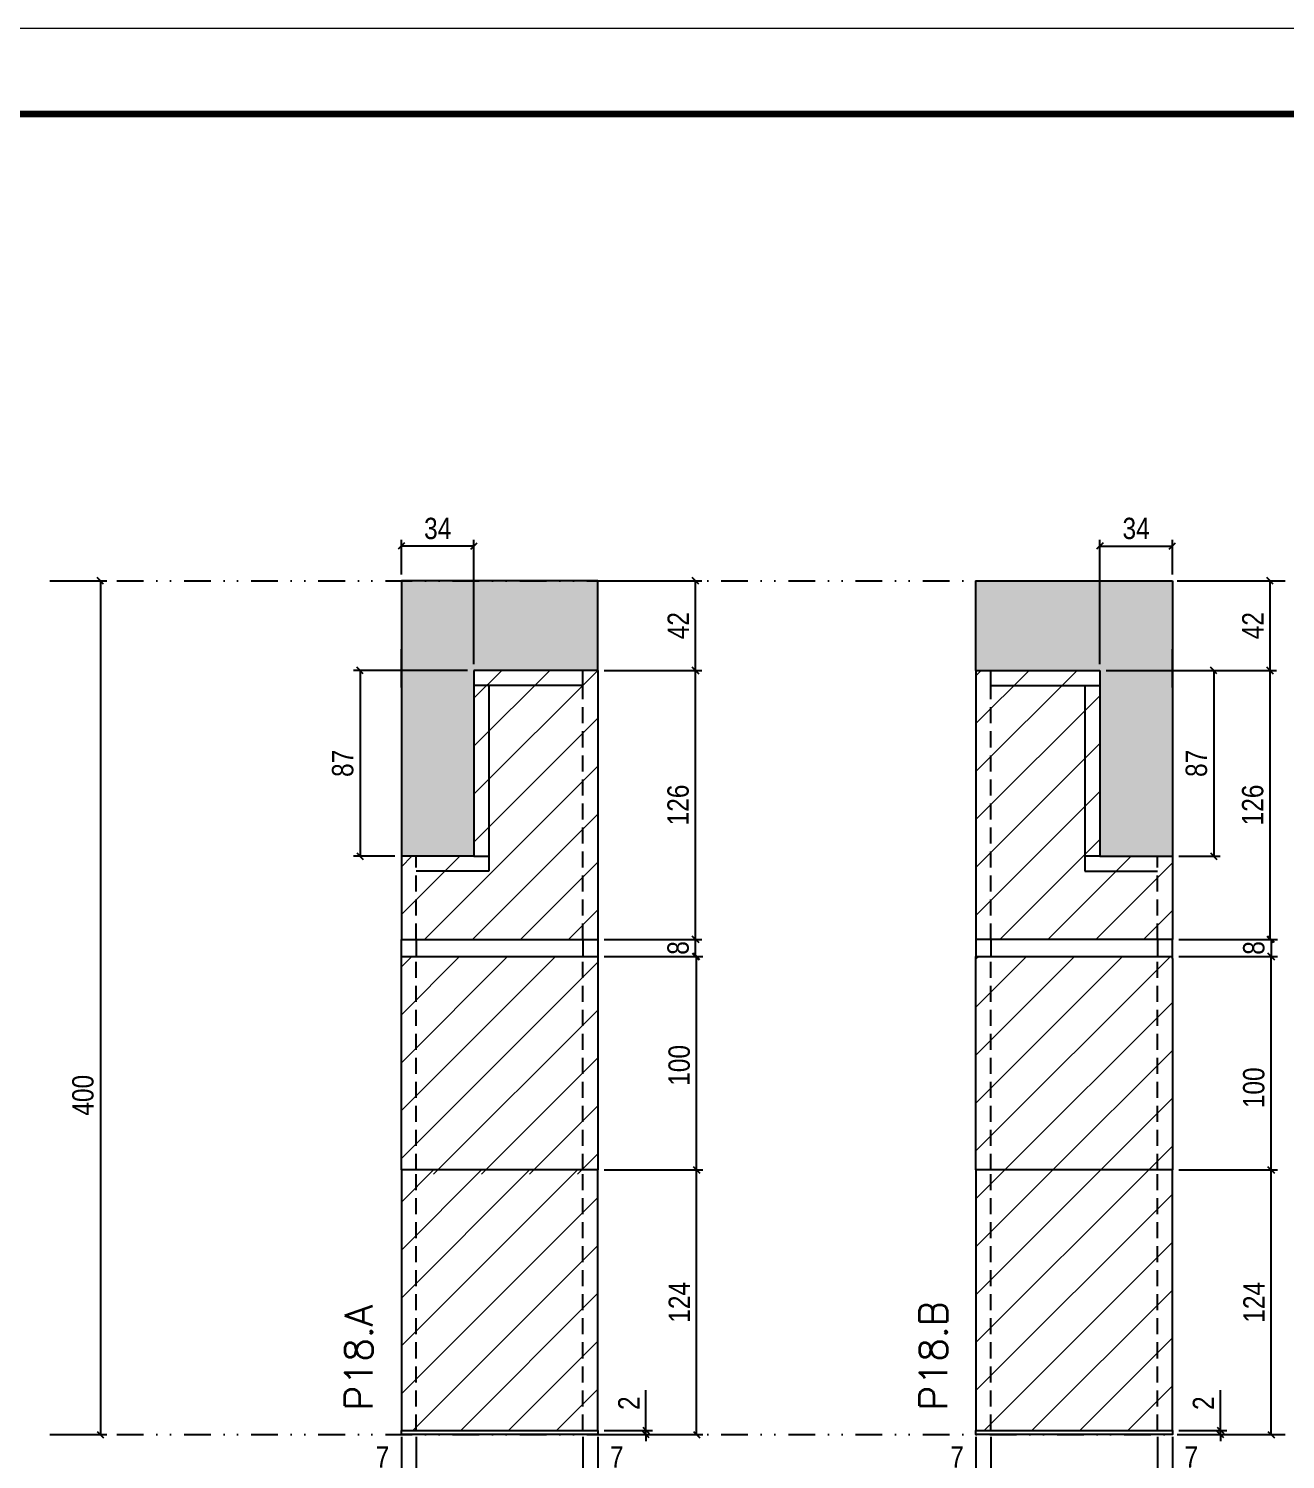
# Model space of a CAD drawing. Extents: x 28748 to 35002, y 14885 to 43501.
# Drawn here: x 29146 to 29735, y 34790 to 35461 of the extents above; entities that cross this region are included whole.
import ezdxf

# ---------------------------------------------------------------- set-up
doc = ezdxf.new("R2010")
doc.units = 0
for name, pattern in [('DASHED', [0.75, 0.5, -0.25]), ('DIVIDE2', [0.625, 0.25, -0.125, 0, -0.125, 0, -0.125]), ('HIDDEN', [0.375, 0.25, -0.125])]:
    doc.linetypes.add(name, pattern=pattern)
for name, color, linetype in [('COTA', 241, 'Continuous'), ('Nível', 160, 'Continuous'), ('Painéis', 200, 'Continuous'), ('SARR_2.2x7', 40, 'Continuous'), ('Sarrafo de Pressão', 42, 'HIDDEN')]:
    doc.layers.add(name, color=color, linetype=linetype)
for name, color, linetype, lineweight in [('Folhas', 255, 'Continuous', 9), ('Hachura', 251, 'Continuous', 9), ('SARRAFO DE PRESSAO', 251, 'DASHED', 9), ('Texto Seção', 7, 'Continuous', 15)]:
    doc.layers.add(name, color=color, linetype=linetype, lineweight=lineweight)
doc.styles.add('COTA TECNICA', font='techl___.ttf', dxfattribs={"height": 10})
doc.styles.add('COTA TECNICA-50', font='techl___.ttf', dxfattribs={"height": 10})
doc.styles.add('REGUA-120', font='ROMANS.shx', dxfattribs={"height": 15})
doc.dimstyles.new('COTA PAINEL-50', dxfattribs={"dimtxt": 10, "dimasz": 3, "dimexe": 3, "dimexo": 3, "dimgap": 3, "dimtad": 1, "dimdec": 1, "dimzin": 12, "dimdsep": 46, "dimtxsty": 'COTA TECNICA-50', "dimblk1": 'OBLIQUE', "dimblk2": 'OBLIQUE', "dimsah": 1, "dimcen": 0.9, "dimclrd": 4, "dimclre": 4, "dimclrt": 240, "dimadec": 1, "dimazin": 3, "dimtfac": 1, "dimtdec": 1, "dimtmove": 0, "dimatfit": 3, "dimfxl": 1, "dimtolj": 1, "dimtzin": 12, "dimarcsym": 0})
doc.dimstyles.new('PAINEL', dxfattribs={"dimtxt": 10, "dimasz": 3, "dimexe": 3, "dimexo": 3, "dimgap": 3, "dimtad": 1, "dimdec": 1, "dimzin": 12, "dimdsep": 46, "dimtxsty": 'COTA TECNICA', "dimblk1": 'OBLIQUE', "dimblk2": 'OBLIQUE', "dimsah": 1, "dimcen": 0.9, "dimclrd": 4, "dimclre": 4, "dimclrt": 240, "dimadec": 1, "dimazin": 3, "dimtfac": 1, "dimtdec": 1, "dimtmove": 0, "dimatfit": 3, "dimfxl": 1, "dimtolj": 1, "dimtzin": 12, "dimarcsym": 0})
pattern_1 = [(45, (-46.779, 0), (-11.22532, 11.22532), [])]

# ---------------------------------------------------------------- blocks, each defined once
blk = doc.blocks.new('9999999999')
at = {"layer": 'Folhas'}
blk.add_lwpolyline([(98138.98, 34190.21), (99623.98, 34190.21), (99623.98, 35240.21), (98138.98, 35240.21)], close=True, dxfattribs=at)
at = {"layer": 'Folhas', "color": 30, "const_width": 3}
blk.add_lwpolyline([(98213.98, 34230.21), (99583.98, 34230.21), (99583.98, 35200.21), (98213.98, 35200.21)], close=True, dxfattribs=at)
blk = doc.blocks.new('_Oblique')
at = {"color": 0, "linetype": 'ByBlock', "lineweight": -2}
blk.add_line((-0.5, -0.5), (0.5, 0.5), dxfattribs=at)
blk = doc.blocks.new('*D1622')
at = {"layer": 'COTA', "color": 4, "linetype": 'ByBlock', "lineweight": -2, "transparency": 16777216}
for p, q in [((29159, 35202), (29182.72, 35202)), ((29179.72, 35202), (29179.72, 34802)), ((29159, 34802), (29182.72, 34802))]:
    blk.add_line(p, q, dxfattribs=at)
at = {"layer": 'Defpoints', "color": 0, "linetype": 'ByBlock', "transparency": 16777216}
for p in [(29156, 35202), (29156, 34802), (29179.72, 34802)]:
    blk.add_point(p, dxfattribs=at)
at = {"layer": 'COTA', "color": 4, "linetype": 'ByBlock', "lineweight": -2, "transparency": 16777216, "xscale": 3, "yscale": 3, "zscale": 3}
for p, rotation in [((29179.72, 35202), 90), ((29179.72, 34802), 270)]:
    blk.add_blockref('_Oblique', p, dxfattribs=dict(at, rotation=rotation))
at = {"layer": 'COTA', "color": 240, "linetype": 'ByBlock', "transparency": 16777216, "insert": (29171.61, 34961), "char_height": 10, "attachment_point": 5, "rotation": 90, "style": 'COTA TECNICA'}
blk.add_mtext('\\A1;400', dxfattribs=at)
blk = doc.blocks.new('*D620')
at = {"layer": 'COTA', "color": 4, "lineweight": -2, "transparency": 16777216}
for p, q in [((29320.7, 34801), (29320.7, 34746.83)), ((29412.7, 34801), (29412.7, 34746.83)), ((29320.7, 34749.83), (29412.7, 34749.83))]:
    blk.add_line(p, q, dxfattribs=at)
at = {"layer": 'Defpoints', "color": 0, "transparency": 16777216}
for p in [(29320.7, 34804), (29412.7, 34804), (29412.7, 34749.83)]:
    blk.add_point(p, dxfattribs=at)
at = {"layer": 'COTA', "color": 4, "lineweight": -2, "transparency": 16777216, "xscale": 3, "yscale": 3, "zscale": 3, "rotation": 180}
blk.add_blockref('_Oblique', (29320.7, 34749.83), dxfattribs=at)
at = {"layer": 'COTA', "color": 4, "lineweight": -2, "transparency": 16777216, "xscale": 3, "yscale": 3, "zscale": 3}
blk.add_blockref('_Oblique', (29412.7, 34749.83), dxfattribs=at)
at = {"layer": 'COTA', "color": 240, "transparency": 16777216, "insert": (29366.7, 34757.91), "char_height": 10, "attachment_point": 5, "style": 'COTA TECNICA'}
blk.add_mtext('\\A1;92', dxfattribs=at)
blk = doc.blocks.new('*D621')
at = {"layer": 'COTA', "color": 4, "lineweight": -2, "transparency": 16777216}
for p, q in [((29415.7, 34926), (29461.94, 34926)), ((29458.94, 34802), (29458.94, 34926)), ((29415.7, 34802), (29461.94, 34802))]:
    blk.add_line(p, q, dxfattribs=at)
at = {"layer": 'Defpoints', "color": 0, "transparency": 16777216}
for p in [(29412.7, 34926), (29458.94, 34926), (29412.7, 34802)]:
    blk.add_point(p, dxfattribs=at)
at = {"layer": 'COTA', "color": 4, "lineweight": -2, "transparency": 16777216, "xscale": 3, "yscale": 3, "zscale": 3}
for p, rotation in [((29458.94, 34926), 90), ((29458.94, 34802), 270)]:
    blk.add_blockref('_Oblique', p, dxfattribs=dict(at, rotation=rotation))
at = {"layer": 'COTA', "color": 240, "transparency": 16777216, "insert": (29450.87, 34864), "char_height": 10, "attachment_point": 5, "rotation": 90, "style": 'COTA TECNICA-50'}
blk.add_mtext('\\A1;124', dxfattribs=at)
blk = doc.blocks.new('*D622')
at = {"layer": 'COTA', "color": 4, "lineweight": -2, "transparency": 16777216}
for p, q in [((29435.23, 34804), (29435.23, 34822.8)), ((29415.7, 34804), (29438.23, 34804)), ((29435.23, 34802), (29435.23, 34804)), ((29415.7, 34802), (29438.23, 34802)), ((29435.23, 34802), (29435.23, 34799))]:
    blk.add_line(p, q, dxfattribs=at)
at = {"layer": 'Defpoints', "color": 0, "transparency": 16777216}
for p in [(29412.7, 34804), (29412.7, 34802), (29435.23, 34802)]:
    blk.add_point(p, dxfattribs=at)
at = {"layer": 'COTA', "color": 4, "lineweight": -2, "transparency": 16777216, "xscale": 3, "yscale": 3, "zscale": 3}
for p, rotation in [((29435.23, 34804), 270), ((29435.23, 34802), 90)]:
    blk.add_blockref('_Oblique', p, dxfattribs=dict(at, rotation=rotation))
at = {"layer": 'COTA', "color": 240, "transparency": 16777216, "insert": (29427.23, 34816.75), "char_height": 10, "attachment_point": 5, "rotation": 90, "style": 'COTA TECNICA-50'}
blk.add_mtext('\\A1;2', dxfattribs=at)
blk = doc.blocks.new('*D623')
at = {"layer": 'COTA', "color": 4, "lineweight": -2, "transparency": 16777216}
for p, q in [((29320.7, 34799), (29320.7, 34780.49)), ((29327.7, 34801), (29327.7, 34780.49)), ((29320.7, 34783.49), (29305.97, 34783.49)), ((29327.7, 34783.49), (29320.7, 34783.49))]:
    blk.add_line(p, q, dxfattribs=at)
at = {"layer": 'Defpoints', "color": 0, "transparency": 16777216}
for p in [(29327.7, 34804), (29320.7, 34802), (29320.7, 34783.49)]:
    blk.add_point(p, dxfattribs=at)
at = {"layer": 'COTA', "color": 4, "lineweight": -2, "transparency": 16777216, "xscale": 3, "yscale": 3, "zscale": 3, "rotation": 180}
blk.add_blockref('_Oblique', (29320.7, 34783.49), dxfattribs=at)
at = {"layer": 'COTA', "color": 4, "lineweight": -2, "transparency": 16777216, "xscale": 3, "yscale": 3, "zscale": 3}
blk.add_blockref('_Oblique', (29327.7, 34783.49), dxfattribs=at)
at = {"layer": 'COTA', "color": 240, "transparency": 16777216, "insert": (29311.84, 34791.56), "char_height": 10, "attachment_point": 5, "style": 'COTA TECNICA-50'}
blk.add_mtext('\\A1;7', dxfattribs=at)
blk = doc.blocks.new('*D624')
at = {"layer": 'COTA', "color": 4, "lineweight": -2, "transparency": 16777216}
for p, q in [((29405.7, 34801), (29405.7, 34780.49)), ((29412.7, 34799), (29412.7, 34780.49)), ((29405.7, 34783.49), (29412.7, 34783.49)), ((29412.7, 34783.49), (29427.43, 34783.49))]:
    blk.add_line(p, q, dxfattribs=at)
at = {"layer": 'Defpoints', "color": 0, "transparency": 16777216}
for p in [(29405.7, 34804), (29412.7, 34802), (29412.7, 34783.49)]:
    blk.add_point(p, dxfattribs=at)
at = {"layer": 'COTA', "color": 4, "lineweight": -2, "transparency": 16777216, "xscale": 3, "yscale": 3, "zscale": 3, "rotation": 180}
blk.add_blockref('_Oblique', (29405.7, 34783.49), dxfattribs=at)
at = {"layer": 'COTA', "color": 4, "lineweight": -2, "transparency": 16777216, "xscale": 3, "yscale": 3, "zscale": 3}
blk.add_blockref('_Oblique', (29412.7, 34783.49), dxfattribs=at)
at = {"layer": 'COTA', "color": 240, "transparency": 16777216, "insert": (29421.57, 34791.56), "char_height": 10, "attachment_point": 5, "style": 'COTA TECNICA-50'}
blk.add_mtext('\\A1;7', dxfattribs=at)
blk = doc.blocks.new('*D1619')
at = {"layer": 'COTA', "color": 4, "linetype": 'ByBlock', "lineweight": -2, "transparency": 16777216}
for p, q in [((29415.7, 35026), (29461.94, 35026)), ((29458.94, 34926), (29458.94, 35026)), ((29415.7, 34926), (29461.94, 34926))]:
    blk.add_line(p, q, dxfattribs=at)
at = {"layer": 'Defpoints', "color": 0, "linetype": 'ByBlock', "transparency": 16777216}
for p in [(29412.7, 35026), (29458.94, 35026), (29412.7, 34926)]:
    blk.add_point(p, dxfattribs=at)
at = {"layer": 'COTA', "color": 4, "linetype": 'ByBlock', "lineweight": -2, "transparency": 16777216, "xscale": 3, "yscale": 3, "zscale": 3}
for p, rotation in [((29458.94, 35026), 90), ((29458.94, 34926), 270)]:
    blk.add_blockref('_Oblique', p, dxfattribs=dict(at, rotation=rotation))
at = {"layer": 'COTA', "color": 240, "linetype": 'ByBlock', "transparency": 16777216, "insert": (29450.84, 34975), "char_height": 10, "attachment_point": 5, "rotation": 90, "style": 'COTA TECNICA'}
blk.add_mtext('\\A1;100', dxfattribs=at)
blk = doc.blocks.new('*D601')
at = {"layer": 'COTA', "color": 4, "lineweight": -2, "transparency": 16777216}
for p, q in [((29589.79, 34801), (29589.79, 34746.83)), ((29681.79, 34801), (29681.79, 34746.83)), ((29589.79, 34749.83), (29681.79, 34749.83))]:
    blk.add_line(p, q, dxfattribs=at)
at = {"layer": 'Defpoints', "color": 0, "transparency": 16777216}
for p in [(29589.79, 34804), (29681.79, 34804), (29681.79, 34749.83)]:
    blk.add_point(p, dxfattribs=at)
at = {"layer": 'COTA', "color": 4, "lineweight": -2, "transparency": 16777216, "xscale": 3, "yscale": 3, "zscale": 3, "rotation": 180}
blk.add_blockref('_Oblique', (29589.79, 34749.83), dxfattribs=at)
at = {"layer": 'COTA', "color": 4, "lineweight": -2, "transparency": 16777216, "xscale": 3, "yscale": 3, "zscale": 3}
blk.add_blockref('_Oblique', (29681.79, 34749.83), dxfattribs=at)
at = {"layer": 'COTA', "color": 240, "transparency": 16777216, "insert": (29635.79, 34757.91), "char_height": 10, "attachment_point": 5, "style": 'COTA TECNICA'}
blk.add_mtext('\\A1;92', dxfattribs=at)
blk = doc.blocks.new('*D602')
at = {"layer": 'COTA', "color": 4, "lineweight": -2, "transparency": 16777216}
for p, q in [((29684.79, 34926), (29731.03, 34926)), ((29728.03, 34802), (29728.03, 34926)), ((29684.79, 34802), (29731.03, 34802))]:
    blk.add_line(p, q, dxfattribs=at)
at = {"layer": 'Defpoints', "color": 0, "transparency": 16777216}
for p in [(29681.79, 34926), (29728.03, 34926), (29681.79, 34802)]:
    blk.add_point(p, dxfattribs=at)
at = {"layer": 'COTA', "color": 4, "lineweight": -2, "transparency": 16777216, "xscale": 3, "yscale": 3, "zscale": 3}
for p, rotation in [((29728.03, 34926), 90), ((29728.03, 34802), 270)]:
    blk.add_blockref('_Oblique', p, dxfattribs=dict(at, rotation=rotation))
at = {"layer": 'COTA', "color": 240, "transparency": 16777216, "insert": (29719.96, 34864), "char_height": 10, "attachment_point": 5, "rotation": 90, "style": 'COTA TECNICA-50'}
blk.add_mtext('\\A1;124', dxfattribs=at)
blk = doc.blocks.new('*D603')
at = {"layer": 'COTA', "color": 4, "lineweight": -2, "transparency": 16777216}
for p, q in [((29704.32, 34804), (29704.32, 34822.8)), ((29684.79, 34804), (29707.32, 34804)), ((29704.32, 34802), (29704.32, 34804)), ((29684.79, 34802), (29707.32, 34802)), ((29704.32, 34802), (29704.32, 34799))]:
    blk.add_line(p, q, dxfattribs=at)
at = {"layer": 'Defpoints', "color": 0, "transparency": 16777216}
for p in [(29681.79, 34804), (29681.79, 34802), (29704.32, 34802)]:
    blk.add_point(p, dxfattribs=at)
at = {"layer": 'COTA', "color": 4, "lineweight": -2, "transparency": 16777216, "xscale": 3, "yscale": 3, "zscale": 3}
for p, rotation in [((29704.32, 34804), 270), ((29704.32, 34802), 90)]:
    blk.add_blockref('_Oblique', p, dxfattribs=dict(at, rotation=rotation))
at = {"layer": 'COTA', "color": 240, "transparency": 16777216, "insert": (29696.32, 34816.75), "char_height": 10, "attachment_point": 5, "rotation": 90, "style": 'COTA TECNICA-50'}
blk.add_mtext('\\A1;2', dxfattribs=at)
blk = doc.blocks.new('*D604')
at = {"layer": 'COTA', "color": 4, "lineweight": -2, "transparency": 16777216}
for p, q in [((29589.79, 34799), (29589.79, 34780.49)), ((29596.79, 34801), (29596.79, 34780.49)), ((29589.79, 34783.49), (29575.06, 34783.49)), ((29596.79, 34783.49), (29589.79, 34783.49))]:
    blk.add_line(p, q, dxfattribs=at)
at = {"layer": 'Defpoints', "color": 0, "transparency": 16777216}
for p in [(29596.79, 34804), (29589.79, 34802), (29589.79, 34783.49)]:
    blk.add_point(p, dxfattribs=at)
at = {"layer": 'COTA', "color": 4, "lineweight": -2, "transparency": 16777216, "xscale": 3, "yscale": 3, "zscale": 3, "rotation": 180}
blk.add_blockref('_Oblique', (29589.79, 34783.49), dxfattribs=at)
at = {"layer": 'COTA', "color": 4, "lineweight": -2, "transparency": 16777216, "xscale": 3, "yscale": 3, "zscale": 3}
blk.add_blockref('_Oblique', (29596.79, 34783.49), dxfattribs=at)
at = {"layer": 'COTA', "color": 240, "transparency": 16777216, "insert": (29580.93, 34791.56), "char_height": 10, "attachment_point": 5, "style": 'COTA TECNICA-50'}
blk.add_mtext('\\A1;7', dxfattribs=at)
blk = doc.blocks.new('*D605')
at = {"layer": 'COTA', "color": 4, "lineweight": -2, "transparency": 16777216}
for p, q in [((29674.79, 34801), (29674.79, 34780.49)), ((29681.79, 34799), (29681.79, 34780.49)), ((29674.79, 34783.49), (29681.79, 34783.49)), ((29681.79, 34783.49), (29696.53, 34783.49))]:
    blk.add_line(p, q, dxfattribs=at)
at = {"layer": 'Defpoints', "color": 0, "transparency": 16777216}
for p in [(29674.79, 34804), (29681.79, 34802), (29681.79, 34783.49)]:
    blk.add_point(p, dxfattribs=at)
at = {"layer": 'COTA', "color": 4, "lineweight": -2, "transparency": 16777216, "xscale": 3, "yscale": 3, "zscale": 3, "rotation": 180}
blk.add_blockref('_Oblique', (29674.79, 34783.49), dxfattribs=at)
at = {"layer": 'COTA', "color": 4, "lineweight": -2, "transparency": 16777216, "xscale": 3, "yscale": 3, "zscale": 3}
blk.add_blockref('_Oblique', (29681.79, 34783.49), dxfattribs=at)
at = {"layer": 'COTA', "color": 240, "transparency": 16777216, "insert": (29690.66, 34791.56), "char_height": 10, "attachment_point": 5, "style": 'COTA TECNICA-50'}
blk.add_mtext('\\A1;7', dxfattribs=at)
blk = doc.blocks.new('*D1620')
at = {"layer": 'COTA', "color": 4, "linetype": 'ByBlock', "lineweight": -2, "transparency": 16777216}
for p, q in [((29684.79, 35026), (29731.03, 35026)), ((29728.03, 34926), (29728.03, 35026)), ((29684.79, 34926), (29731.03, 34926))]:
    blk.add_line(p, q, dxfattribs=at)
at = {"layer": 'Defpoints', "color": 0, "linetype": 'ByBlock', "transparency": 16777216}
for p in [(29681.79, 35026), (29728.03, 35026), (29681.79, 34926)]:
    blk.add_point(p, dxfattribs=at)
at = {"layer": 'COTA', "color": 4, "linetype": 'ByBlock', "lineweight": -2, "transparency": 16777216, "xscale": 3, "yscale": 3, "zscale": 3}
for p, rotation in [((29728.03, 35026), 90), ((29728.03, 34926), 270)]:
    blk.add_blockref('_Oblique', p, dxfattribs=dict(at, rotation=rotation))
at = {"layer": 'COTA', "color": 240, "linetype": 'ByBlock', "transparency": 16777216, "insert": (29719.93, 34964.5), "char_height": 10, "attachment_point": 5, "rotation": 90, "style": 'COTA TECNICA'}
blk.add_mtext('\\A1;100', dxfattribs=at)
blk = doc.blocks.new('*D2238')
at = {"layer": 'COTA', "color": 4, "lineweight": -2, "transparency": 16777216}
for p, q in [((29415.7, 35160), (29461.43, 35160)), ((29458.43, 35034), (29458.43, 35160)), ((29415.7, 35034), (29461.43, 35034))]:
    blk.add_line(p, q, dxfattribs=at)
at = {"layer": 'Defpoints', "color": 0, "transparency": 16777216}
for p in [(29412.7, 35160), (29458.43, 35160), (29412.7, 35034)]:
    blk.add_point(p, dxfattribs=at)
at = {"layer": 'COTA', "color": 4, "lineweight": -2, "transparency": 16777216, "xscale": 3, "yscale": 3, "zscale": 3}
for p, rotation in [((29458.43, 35160), 90), ((29458.43, 35034), 270)]:
    blk.add_blockref('_Oblique', p, dxfattribs=dict(at, rotation=rotation))
at = {"layer": 'COTA', "color": 240, "transparency": 16777216, "insert": (29450.33, 35097), "char_height": 10, "attachment_point": 5, "rotation": 90, "style": 'COTA TECNICA'}
blk.add_mtext('\\A1;126', dxfattribs=at)
blk = doc.blocks.new('*D2239')
at = {"layer": 'COTA', "color": 4, "lineweight": -2, "transparency": 16777216}
for p, q in [((29351.7, 35160), (29298.35, 35160)), ((29301.35, 35160), (29301.35, 35073)), ((29317.7, 35073), (29298.35, 35073))]:
    blk.add_line(p, q, dxfattribs=at)
at = {"layer": 'Defpoints', "color": 0, "transparency": 16777216}
for p in [(29354.7, 35160), (29301.35, 35073), (29320.7, 35073)]:
    blk.add_point(p, dxfattribs=at)
at = {"layer": 'COTA', "color": 4, "lineweight": -2, "transparency": 16777216, "xscale": 3, "yscale": 3, "zscale": 3}
for p, rotation in [((29301.35, 35160), 90), ((29301.35, 35073), 270)]:
    blk.add_blockref('_Oblique', p, dxfattribs=dict(at, rotation=rotation))
at = {"layer": 'COTA', "color": 240, "transparency": 16777216, "insert": (29293.26, 35116.5), "char_height": 10, "attachment_point": 5, "rotation": 90, "style": 'COTA TECNICA'}
blk.add_mtext('\\A1;87', dxfattribs=at)
blk = doc.blocks.new('*D2240')
at = {"layer": 'COTA', "color": 4, "lineweight": -2, "transparency": 16777216}
for p, q in [((29320.7, 35205), (29320.7, 35221.28)), ((29354.7, 35218.28), (29320.7, 35218.28)), ((29354.7, 35163), (29354.7, 35221.28))]:
    blk.add_line(p, q, dxfattribs=at)
at = {"layer": 'Defpoints', "color": 0, "transparency": 16777216}
for p in [(29320.7, 35218.28), (29320.7, 35202), (29354.7, 35160)]:
    blk.add_point(p, dxfattribs=at)
at = {"layer": 'COTA', "color": 4, "lineweight": -2, "transparency": 16777216, "xscale": 3, "yscale": 3, "zscale": 3, "rotation": 180}
blk.add_blockref('_Oblique', (29320.7, 35218.28), dxfattribs=at)
at = {"layer": 'COTA', "color": 4, "lineweight": -2, "transparency": 16777216, "xscale": 3, "yscale": 3, "zscale": 3}
blk.add_blockref('_Oblique', (29354.7, 35218.28), dxfattribs=at)
at = {"layer": 'COTA', "color": 240, "transparency": 16777216, "insert": (29337.7, 35226.49), "char_height": 10, "attachment_point": 5, "style": 'COTA TECNICA'}
blk.add_mtext('\\A1;34', dxfattribs=at)
blk = doc.blocks.new('*D2237')
at = {"layer": 'COTA', "color": 4, "lineweight": -2, "transparency": 16777216}
for p, q in [((29415.7, 35202), (29461.43, 35202)), ((29458.43, 35160), (29458.43, 35202)), ((29415.7, 35160), (29461.43, 35160))]:
    blk.add_line(p, q, dxfattribs=at)
at = {"layer": 'Defpoints', "color": 0, "transparency": 16777216}
for p in [(29412.7, 35202), (29458.43, 35202), (29412.7, 35160)]:
    blk.add_point(p, dxfattribs=at)
at = {"layer": 'COTA', "color": 4, "lineweight": -2, "transparency": 16777216, "xscale": 3, "yscale": 3, "zscale": 3}
for p, rotation in [((29458.43, 35202), 90), ((29458.43, 35160), 270)]:
    blk.add_blockref('_Oblique', p, dxfattribs=dict(at, rotation=rotation))
at = {"layer": 'COTA', "color": 240, "transparency": 16777216, "insert": (29450.36, 35181), "char_height": 10, "attachment_point": 5, "rotation": 90, "style": 'COTA TECNICA'}
blk.add_mtext('\\A1;42', dxfattribs=at)
blk = doc.blocks.new('*D2241')
at = {"layer": 'COTA', "color": 4, "lineweight": -2, "transparency": 16777216}
for p, q in [((29650.79, 35160), (29730.52, 35160)), ((29727.52, 35034), (29727.52, 35160)), ((29684.79, 35034), (29730.52, 35034))]:
    blk.add_line(p, q, dxfattribs=at)
at = {"layer": 'Defpoints', "color": 0, "transparency": 16777216}
for p in [(29647.79, 35160), (29727.52, 35160), (29681.79, 35034)]:
    blk.add_point(p, dxfattribs=at)
at = {"layer": 'COTA', "color": 4, "lineweight": -2, "transparency": 16777216, "xscale": 3, "yscale": 3, "zscale": 3}
for p, rotation in [((29727.52, 35160), 90), ((29727.52, 35034), 270)]:
    blk.add_blockref('_Oblique', p, dxfattribs=dict(at, rotation=rotation))
at = {"layer": 'COTA', "color": 240, "transparency": 16777216, "insert": (29719.42, 35097), "char_height": 10, "attachment_point": 5, "rotation": 90, "style": 'COTA TECNICA'}
blk.add_mtext('\\A1;126', dxfattribs=at)
blk = doc.blocks.new('*D2242')
at = {"layer": 'COTA', "color": 4, "lineweight": -2, "transparency": 16777216}
for p, q in [((29650.79, 35160), (29704.14, 35160)), ((29701.14, 35160), (29701.14, 35073)), ((29684.79, 35073), (29704.14, 35073))]:
    blk.add_line(p, q, dxfattribs=at)
at = {"layer": 'Defpoints', "color": 0, "transparency": 16777216}
for p in [(29647.79, 35160), (29681.79, 35073), (29701.14, 35073)]:
    blk.add_point(p, dxfattribs=at)
at = {"layer": 'COTA', "color": 4, "lineweight": -2, "transparency": 16777216, "xscale": 3, "yscale": 3, "zscale": 3}
for p, rotation in [((29701.14, 35160), 90), ((29701.14, 35073), 270)]:
    blk.add_blockref('_Oblique', p, dxfattribs=dict(at, rotation=rotation))
at = {"layer": 'COTA', "color": 240, "transparency": 16777216, "insert": (29693.05, 35116.5), "char_height": 10, "attachment_point": 5, "rotation": 90, "style": 'COTA TECNICA'}
blk.add_mtext('\\A1;87', dxfattribs=at)
blk = doc.blocks.new('*D2244')
at = {"layer": 'COTA', "color": 4, "lineweight": -2, "transparency": 16777216}
for p, q in [((29647.79, 35163), (29647.79, 35221.28)), ((29647.79, 35218.28), (29681.79, 35218.28)), ((29681.79, 35205), (29681.79, 35221.28))]:
    blk.add_line(p, q, dxfattribs=at)
at = {"layer": 'Defpoints', "color": 0, "transparency": 16777216}
for p in [(29681.79, 35218.28), (29681.79, 35202), (29647.79, 35160)]:
    blk.add_point(p, dxfattribs=at)
at = {"layer": 'COTA', "color": 4, "lineweight": -2, "transparency": 16777216, "xscale": 3, "yscale": 3, "zscale": 3, "rotation": 180}
blk.add_blockref('_Oblique', (29647.79, 35218.28), dxfattribs=at)
at = {"layer": 'COTA', "color": 4, "lineweight": -2, "transparency": 16777216, "xscale": 3, "yscale": 3, "zscale": 3}
blk.add_blockref('_Oblique', (29681.79, 35218.28), dxfattribs=at)
at = {"layer": 'COTA', "color": 240, "transparency": 16777216, "insert": (29664.79, 35226.49), "char_height": 10, "attachment_point": 5, "style": 'COTA TECNICA'}
blk.add_mtext('\\A1;34', dxfattribs=at)
blk = doc.blocks.new('*D2243')
at = {"layer": 'COTA', "color": 4, "lineweight": -2, "transparency": 16777216}
for p, q in [((29684.79, 35202), (29730.52, 35202)), ((29727.52, 35160), (29727.52, 35202)), ((29650.79, 35160), (29730.52, 35160))]:
    blk.add_line(p, q, dxfattribs=at)
at = {"layer": 'Defpoints', "color": 0, "transparency": 16777216}
for p in [(29681.79, 35202), (29727.52, 35202), (29647.79, 35160)]:
    blk.add_point(p, dxfattribs=at)
at = {"layer": 'COTA', "color": 4, "lineweight": -2, "transparency": 16777216, "xscale": 3, "yscale": 3, "zscale": 3}
for p, rotation in [((29727.52, 35202), 90), ((29727.52, 35160), 270)]:
    blk.add_blockref('_Oblique', p, dxfattribs=dict(at, rotation=rotation))
at = {"layer": 'COTA', "color": 240, "transparency": 16777216, "insert": (29719.45, 35181), "char_height": 10, "attachment_point": 5, "rotation": 90, "style": 'COTA TECNICA'}
blk.add_mtext('\\A1;42', dxfattribs=at)
blk = doc.blocks.new('*D2579')
at = {"layer": 'COTA', "color": 4, "lineweight": -2, "transparency": 16777216}
for p, q in [((29415.7, 35034), (29461.43, 35034)), ((29458.43, 35026), (29458.43, 35034)), ((29415.7, 35026), (29461.43, 35026))]:
    blk.add_line(p, q, dxfattribs=at)
at = {"layer": 'Defpoints', "color": 0, "transparency": 16777216}
for p in [(29412.7, 35034), (29458.43, 35034), (29412.7, 35026)]:
    blk.add_point(p, dxfattribs=at)
at = {"layer": 'COTA', "color": 4, "lineweight": -2, "transparency": 16777216, "xscale": 3, "yscale": 3, "zscale": 3}
for p, rotation in [((29458.43, 35034), 90), ((29458.43, 35026), 270)]:
    blk.add_blockref('_Oblique', p, dxfattribs=dict(at, rotation=rotation))
at = {"layer": 'COTA', "color": 240, "transparency": 16777216, "insert": (29450.33, 35030), "char_height": 10, "attachment_point": 5, "rotation": 90, "style": 'COTA TECNICA'}
blk.add_mtext('\\A1;8', dxfattribs=at)
blk = doc.blocks.new('*D2580')
at = {"layer": 'COTA', "color": 4, "lineweight": -2, "transparency": 16777216}
for p, q in [((29684.79, 35034), (29731.03, 35034)), ((29728.03, 35034), (29728.03, 35026)), ((29684.79, 35026), (29731.03, 35026))]:
    blk.add_line(p, q, dxfattribs=at)
at = {"layer": 'Defpoints', "color": 0, "transparency": 16777216}
for p in [(29681.79, 35034), (29681.79, 35026), (29728.03, 35026)]:
    blk.add_point(p, dxfattribs=at)
at = {"layer": 'COTA', "color": 4, "lineweight": -2, "transparency": 16777216, "xscale": 3, "yscale": 3, "zscale": 3}
for p, rotation in [((29728.03, 35034), 90), ((29728.03, 35026), 270)]:
    blk.add_blockref('_Oblique', p, dxfattribs=dict(at, rotation=rotation))
at = {"layer": 'COTA', "color": 240, "transparency": 16777216, "insert": (29719.94, 35030), "char_height": 10, "attachment_point": 5, "rotation": 90, "style": 'COTA TECNICA'}
blk.add_mtext('\\A1;8', dxfattribs=at)

msp = doc.modelspace()

# ---------------------------------------------------------------- hatches: boundary and pattern name
at = {"layer": 'COTA', "linetype": 'ByBlock'}
h = msp.add_hatch(dxfattribs=at)
h.set_pattern_fill('AR-CONC', color=256, scale=0.03)
h.set_pattern_definition([(50, (-5097.8715, -1066.575), (5.46554007, -0.47817257), [0.5715, -6.2865]), (355, (-5097.8715, -1066.575), (-1.05730264, 5.73170536), [0.4572, -5.0292175]), (100.451445, (-5097.416, -1066.615), (4.4082374, 5.25353256), [0.48570026, -5.34270734]), (46.1842, (-5097.8715, -1065.051), (8.1323712, -1.2612698), [0.85725, -9.42975]), (96.635558, (-5097.194, -1065.156), (7.122124, 7.4227837), [0.7285507, -8.0140682]), (351.184151, (-5097.8715, -1065.051), (7.122124, 7.4227837), [0.685799, -7.543792]), (21, (-5097.1095, -1065.432), (4.54843174, -3.06795595), [0.5715, -6.2865]), (326, (-5097.1095, -1065.432), (1.85406085, 5.525639), [0.4572, -5.0292]), (71.451445, (-5096.7305, -1065.688), (6.4024926, 2.45768307), [0.48570026, -5.3426981]), (37.5, (-5097.8715, -1066.5751), (0.0926581, 2.53665117), [0, -4.96824, 0, -5.1054, 0, -5.04825]), (7.5, (-5097.8715, -1066.575), (2.00458988, 3.00541724), [0, -2.91084, 0, -4.85394, 0, -1.92405]), (327.5, (-5099.5708, -1066.5751), (4.067717855, -0.17186232), [0, -1.905, 0, -5.9436, 0, -7.8867]), (317.5, (-5100.3328, -1066.575), (4.44387544, 0.76279473), [0, -2.4765, 0, -3.94716, 0, -5.6007])])
h.paths.add_polyline_path([(29412.7, 35160), (29412.7, 35202), (29320.7, 35202), (29320.7, 35073), (29354.7, 35073), (29354.7, 35160)])
h = msp.add_hatch(dxfattribs=at)
h.set_pattern_fill('AR-CONC', color=256, scale=0.03)
h.set_pattern_definition([(50, (-4828.779, -1066.575), (5.46554007, -0.47817257), [0.5715, -6.2865]), (355, (-4828.779, -1066.575), (-1.05730264, 5.73170536), [0.4572, -5.0292175]), (100.451445, (-4828.3235, -1066.615), (4.4082374, 5.25353256), [0.48570026, -5.34270734]), (46.1842, (-4828.779, -1065.051), (8.1323712, -1.2612698), [0.85725, -9.42975]), (96.635558, (-4828.101, -1065.156), (7.122124, 7.4227837), [0.7285507, -8.0140682]), (351.184151, (-4828.779, -1065.051), (7.122124, 7.4227837), [0.685799, -7.543792]), (21, (-4828.017, -1065.432), (4.54843174, -3.06795595), [0.5715, -6.2865]), (326, (-4828.017, -1065.432), (1.85406085, 5.525639), [0.4572, -5.0292]), (71.451445, (-4827.638, -1065.688), (6.4024926, 2.45768307), [0.48570026, -5.3426981]), (37.5, (-4828.779, -1066.5751), (0.0926581, 2.53665117), [0, -4.96824, 0, -5.1054, 0, -5.04825]), (7.5, (-4828.779, -1066.575), (2.00458988, 3.00541724), [0, -2.91084, 0, -4.85394, 0, -1.92405]), (327.5, (-4830.4783, -1066.5751), (4.067717855, -0.17186232), [0, -1.905, 0, -5.9436, 0, -7.8867]), (317.5, (-4831.2403, -1066.575), (4.44387544, 0.76279473), [0, -2.4765, 0, -3.94716, 0, -5.6007])])
h.paths.add_polyline_path([(29647.79, 35160), (29647.79, 35073), (29681.79, 35073), (29681.79, 35202), (29589.79, 35202), (29589.79, 35160)])
at = {"layer": 'Hachura'}
h = msp.add_hatch(dxfattribs=at)
h.set_pattern_fill('ANSI31', color=256, scale=5)
h.paths.add_polyline_path([(29412.7, 35160), (29354.7, 35160), (29354.7, 35073), (29320.7, 35073), (29320.7, 35034), (29412.7, 35034)])
h = msp.add_hatch(dxfattribs=at)
h.set_pattern_fill('ANSI31', color=256, scale=5)
h.paths.add_polyline_path([(29681.79, 35073), (29647.79, 35073), (29647.79, 35160), (29589.79, 35160), (29589.79, 35034), (29681.79, 35034)])
h = msp.add_hatch(dxfattribs=at)
h.set_pattern_fill('ANSI31', color=256, scale=5)
h.set_pattern_definition([(45, (0, -2), (-11.22532, 11.22532), [])])
h.paths.add_polyline_path([(29412.7, 35026), (29320.7, 35026), (29320.7, 34924), (29412.7, 34924)])
h = msp.add_hatch(dxfattribs=at)
h.set_pattern_fill('ANSI31', color=256, scale=5)
h.set_pattern_definition(pattern_1)
h.paths.add_polyline_path([(29589.79, 34926), (29681.79, 34926), (29681.79, 35026), (29589.79, 35026)])
h = msp.add_hatch(dxfattribs=at)
h.set_pattern_fill('ANSI31', color=256, scale=5)
h.paths.add_polyline_path([(29412.7, 34926), (29320.7, 34926), (29320.7, 34804), (29412.7, 34804)])
h = msp.add_hatch(dxfattribs=at)
h.set_pattern_fill('ANSI31', color=256, scale=5)
h.set_pattern_definition(pattern_1)
h.paths.add_polyline_path([(29681.79, 34926), (29589.79, 34926), (29589.79, 34804), (29681.79, 34804)])

# ---------------------------------------------------------------- linework, layer by layer
at = {"layer": 'COTA', "linetype": 'ByBlock'}
for p, q in [((29320.7, 35202), (29320.7, 35073)), ((29412.7, 35202), (29320.7, 35202)), ((29412.7, 35160), (29412.7, 35202)), ((29589.79, 35160), (29589.79, 35202)), ((29589.79, 35202), (29681.79, 35202)), ((29681.79, 35202), (29681.79, 35073))]:
    msp.add_line(p, q, dxfattribs=at)
at = {"layer": 'Nível', "color": 4, "linetype": 'DIVIDE2', "ltscale": 50}
for p, q in [((29156, 35202), (30166.34, 35202)), ((29156, 34802), (30166.34, 34802))]:
    msp.add_line(p, q, dxfattribs=at)
at = {"layer": 'Painéis'}
for p, q in [((29320.7, 35152), (29320.7, 35170)), ((29681.79, 35152), (29681.79, 35170)), ((29412.7, 35160), (29354.7, 35160)), ((29354.7, 35160), (29354.7, 35073)), ((29412.7, 35160), (29412.7, 35034)), ((29589.79, 35160), (29647.79, 35160)), ((29589.79, 35160), (29589.79, 35034)), ((29647.79, 35160), (29647.79, 35073)), ((29354.7, 35073), (29320.7, 35073)), ((29320.7, 35073), (29320.7, 35034)), ((29647.79, 35073), (29681.79, 35073)), ((29681.79, 35073), (29681.79, 35034)), ((29320.7, 35034), (29412.7, 35034)), ((29320.7, 35026), (29320.7, 35034)), ((29412.7, 35034), (29412.7, 35026)), ((29681.79, 35034), (29589.79, 35034)), ((29589.79, 35034), (29589.79, 35026)), ((29681.79, 35025), (29681.79, 35034)), ((29589.79, 34926), (29589.79, 35026)), ((29589.79, 35026), (29681.79, 35026)), ((29681.79, 35025), (29681.79, 34926)), ((29681.79, 34926), (29589.79, 34926))]:
    msp.add_line(p, q, dxfattribs=at)
for points in [[(29412.7, 34926), (29320.7, 34926), (29320.7, 35026), (29412.7, 35026)], [(29320.7, 34804), (29412.7, 34804), (29412.7, 34926), (29320.7, 34926)], [(29589.79, 34804), (29681.79, 34804), (29681.79, 34926), (29589.79, 34926)], [(29320.7, 34804), (29412.7, 34804), (29412.7, 34802), (29320.7, 34802)], [(29589.79, 34804), (29681.79, 34804), (29681.79, 34802), (29589.79, 34802)]]:
    msp.add_lwpolyline(points, close=True, dxfattribs=at)
at = {"layer": 'SARR_2.2x7'}
for p, q in [((29405.7, 35153), (29354.7, 35153)), ((29361.7, 35153), (29361.7, 35073)), ((29596.79, 35153), (29647.79, 35153)), ((29640.79, 35153), (29640.79, 35073)), ((29354.7, 35073), (29361.7, 35073)), ((29361.7, 35073), (29361.7, 35066)), ((29640.79, 35073), (29640.79, 35066)), ((29647.79, 35073), (29640.79, 35073)), ((29361.7, 35066), (29327.7, 35066)), ((29640.79, 35066), (29674.79, 35066))]:
    msp.add_line(p, q, dxfattribs=at)
at = {"layer": 'Sarrafo de Pressão', "ltscale": 30}
for p, q in [((29405.7, 35152), (29405.7, 35160)), ((29596.79, 35152), (29596.79, 35160)), ((29405.7, 35034), (29405.7, 35152)), ((29596.79, 35034), (29596.79, 35152)), ((29327.7, 35034), (29327.7, 35073)), ((29674.79, 35034), (29674.79, 35073)), ((29327.7, 35034), (29327.7, 35026)), ((29405.7, 35034), (29405.7, 35026)), ((29596.79, 35034), (29596.79, 35026)), ((29674.79, 35034), (29674.79, 35026)), ((29327.7, 34926), (29327.7, 35026)), ((29405.7, 34926), (29405.7, 35026)), ((29596.79, 34926), (29596.79, 35026)), ((29674.79, 34926), (29674.79, 35025)), ((29327.7, 34804), (29327.7, 34926)), ((29405.7, 34804), (29405.7, 34926)), ((29596.79, 34804), (29596.79, 34926)), ((29674.79, 34804), (29674.79, 34926))]:
    msp.add_line(p, q, dxfattribs=at)

# ---------------------------------------------------------------- block references
at = {"layer": 'SARRAFO DE PRESSAO', "color": 6, "linetype": 'ByBlock'}
msp.add_blockref('9999999999', (-69390.64, 220.51), dxfattribs=at)

# ---------------------------------------------------------------- texts
at = {"layer": 'Texto Seção', "char_height": 13, "width": 285.3299, "attachment_point": 7, "rotation": 90, "style": 'REGUA-120'}
for s, insert in [('P18.B', (29576.32, 34813.25)), ('P18.A', (29307.23, 34813.25))]:
    msp.add_mtext(s, dxfattribs=dict(at, insert=insert))

# ---------------------------------------------------------------- dimensions: what is measured, and where the dimension line sits
at = {"layer": 'COTA'}
for base, p1, p2, angle, dimstyle, picture, middle in [((29320.7, 35218.28), (29354.7, 35160), (29320.7, 35202), 180, 'PAINEL', '*D2240', (29337.7, 35226.49)), ((29458.43, 35202), (29412.7, 35160), (29412.7, 35202), 90, 'PAINEL', '*D2237', (29450.36, 35181)), ((29727.52, 35202), (29647.79, 35160), (29681.79, 35202), 90, 'PAINEL', '*D2243', (29719.45, 35181)), ((29301.35, 35073), (29354.7, 35160), (29320.7, 35073), 90, 'PAINEL', '*D2239', (29293.26, 35116.5)), ((29458.43, 35160), (29412.7, 35034), (29412.7, 35160), 90, 'PAINEL', '*D2238', (29450.33, 35097)), ((29727.52, 35160), (29681.79, 35034), (29647.79, 35160), 90, 'PAINEL', '*D2241', (29719.42, 35097)), ((29701.14, 35073), (29647.79, 35160), (29681.79, 35073), 90, 'PAINEL', '*D2242', (29693.05, 35116.5)), ((29458.94, 34926), (29412.7, 34802), (29412.7, 34926), 90, 'COTA PAINEL-50', '*D621', (29450.87, 34864)), ((29728.03, 34926), (29681.79, 34802), (29681.79, 34926), 90, 'COTA PAINEL-50', '*D602', (29719.96, 34864)), ((29320.7, 34783.49), (29327.7, 34804), (29320.7, 34802), 180, 'COTA PAINEL-50', '*D623', (29311.84, 34791.56)), ((29589.79, 34783.49), (29596.79, 34804), (29589.79, 34802), 180, 'COTA PAINEL-50', '*D604', (29580.93, 34791.56))]:
    dim = msp.add_linear_dim(base=base, p1=p1, p2=p2, angle=angle, dimstyle=dimstyle, dxfattribs=at)
    dim.commit()
    dim.dimension.update_dxf_attribs({"geometry": picture, "text_midpoint": middle})
for base, p1, p2, dimstyle, picture, middle in [((29681.79, 35218.28), (29647.79, 35160), (29681.79, 35202), 'PAINEL', '*D2244', (29664.79, 35226.49)), ((29412.7, 34783.49), (29405.7, 34804), (29412.7, 34802), 'COTA PAINEL-50', '*D624', (29421.57, 34791.56)), ((29681.79, 34783.49), (29674.79, 34804), (29681.79, 34802), 'COTA PAINEL-50', '*D605', (29690.66, 34791.56))]:
    dim = msp.add_linear_dim(base=base, p1=p1, p2=p2, dimstyle=dimstyle, dxfattribs=at)
    dim.commit()
    dim.dimension.update_dxf_attribs({"geometry": picture, "text_midpoint": middle})
at = {"layer": 'COTA', "linetype": 'ByBlock'}
for base, p1, p2, picture, middle in [((29179.72, 34802), (29156, 35202), (29156, 34802), '*D1622', (29179.72, 34961)), ((29458.94, 35026), (29412.7, 34926), (29412.7, 35026), '*D1619', (29458.94, 34975)), ((29728.03, 35026), (29681.79, 34926), (29681.79, 35026), '*D1620', (29728.03, 34964.5))]:
    dim = msp.add_linear_dim(base=base, p1=p1, p2=p2, angle=90, dimstyle='PAINEL', dxfattribs=at)
    dim.commit()
    dim.dimension.update_dxf_attribs({"geometry": picture, "text_midpoint": middle, "dimtype": 160})
at = {"layer": 'COTA'}
for base, p1, p2, dimstyle, picture, middle in [((29458.43, 35034), (29412.7, 35026), (29412.7, 35034), 'PAINEL', '*D2579', (29458.43, 35030)), ((29728.03, 35026), (29681.79, 35034), (29681.79, 35026), 'PAINEL', '*D2580', (29728.03, 35030)), ((29435.23, 34802), (29412.7, 34804), (29412.7, 34802), 'COTA PAINEL-50', '*D622', (29435.23, 34816.75)), ((29704.32, 34802), (29681.79, 34804), (29681.79, 34802), 'COTA PAINEL-50', '*D603', (29704.32, 34816.75))]:
    dim = msp.add_linear_dim(base=base, p1=p1, p2=p2, angle=90, dimstyle=dimstyle, dxfattribs=at)
    dim.commit()
    dim.dimension.update_dxf_attribs({"geometry": picture, "text_midpoint": middle, "dimtype": 160})
for base, p1, p2, picture, middle in [((29412.7, 34749.83), (29320.7, 34804), (29412.7, 34804), '*D620', (29366.7, 34757.91)), ((29681.79, 34749.83), (29589.79, 34804), (29681.79, 34804), '*D601', (29635.79, 34757.91))]:
    dim = msp.add_linear_dim(base=base, p1=p1, p2=p2, dimstyle='PAINEL', override={"dimarcsym": 2}, dxfattribs=at)
    dim.commit()
    dim.dimension.update_dxf_attribs({"geometry": picture, "text_midpoint": middle})

doc.saveas('drawing.dxf')
